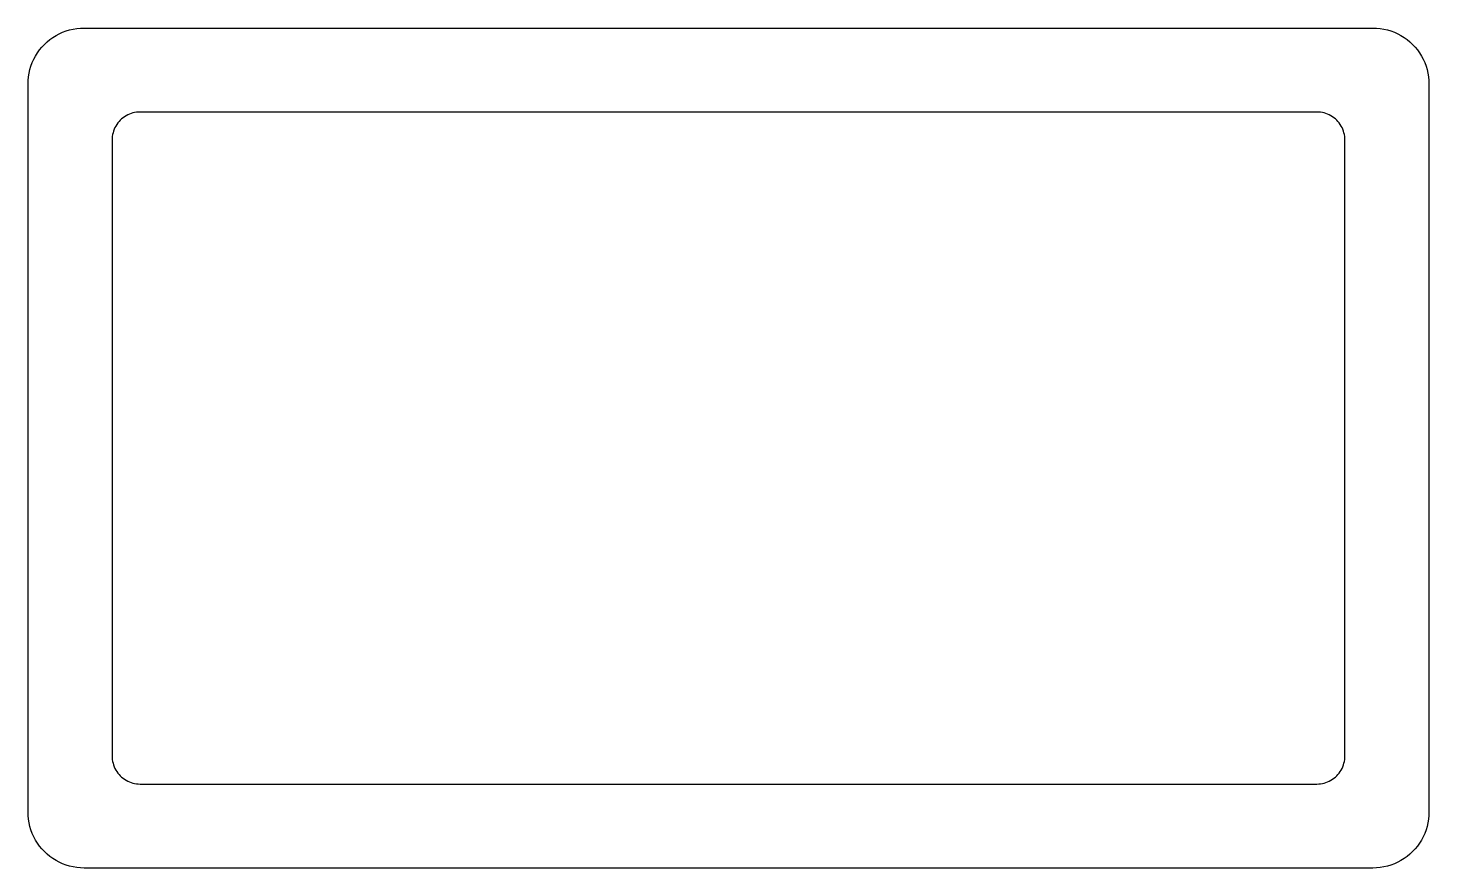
# Model space of a CAD drawing. Header units: millimetres. Extents: x -12.5 to 12.5, y -7.5 to 7.5.
import ezdxf

# ---------------------------------------------------------------- set-up
doc = ezdxf.new("R2010")
doc.units = ezdxf.units.MM

msp = doc.modelspace()

# ---------------------------------------------------------------- linework, layer by layer
for points in [[(-11.5, -7.5), (-11.5654, -7.4979), (-11.6305, -7.4914), (-11.6951, -7.4808), (-11.7588, -7.4659), (-11.8214, -7.4469), (-11.8827, -7.4239), (-11.9423, -7.3969), (-12, -7.366), (-12.0556, -7.3315), (-12.1088, -7.2934), (-12.1593, -7.2518), (-12.2071, -7.2071), (-12.2518, -7.1593), (-12.2934, -7.1088), (-12.3315, -7.0556), (-12.366, -7), (-12.3969, -6.9423), (-12.4239, -6.8827), (-12.4469, -6.8214), (-12.4659, -6.7588), (-12.4808, -6.6951), (-12.4914, -6.6305), (-12.4979, -6.5654), (-12.5, -6.5), (-12.5, 6.5), (-12.4979, 6.5654), (-12.4914, 6.6305), (-12.4808, 6.6951), (-12.4659, 6.7588), (-12.4469, 6.8214), (-12.4239, 6.8827), (-12.3969, 6.9423), (-12.366, 7), (-12.3315, 7.0556), (-12.2934, 7.1088), (-12.2518, 7.1593), (-12.2071, 7.2071), (-12.1593, 7.2518), (-12.1088, 7.2934), (-12.0556, 7.3315), (-12, 7.366), (-11.9423, 7.3969), (-11.8827, 7.4239), (-11.8214, 7.4469), (-11.7588, 7.4659), (-11.6951, 7.4808), (-11.6305, 7.4914), (-11.5654, 7.4979), (-11.5, 7.5), (11.5, 7.5), (11.5654, 7.4979), (11.6305, 7.4914), (11.6951, 7.4808), (11.7588, 7.4659), (11.8214, 7.4469), (11.8827, 7.4239), (11.9423, 7.3969), (12, 7.366), (12.0556, 7.3315), (12.1088, 7.2934), (12.1593, 7.2518), (12.2071, 7.2071), (12.2518, 7.1593), (12.2934, 7.1088), (12.3315, 7.0556), (12.366, 7), (12.3969, 6.9423), (12.4239, 6.8827), (12.4469, 6.8214), (12.4659, 6.7588), (12.4808, 6.6951), (12.4914, 6.6305), (12.4979, 6.5654), (12.5, 6.5), (12.5, -6.5), (12.4979, -6.5654), (12.4914, -6.6305), (12.4808, -6.6951), (12.4659, -6.7588), (12.4469, -6.8214), (12.4239, -6.8827), (12.3969, -6.9423), (12.366, -7), (12.3315, -7.0556), (12.2934, -7.1088), (12.2518, -7.1593), (12.2071, -7.2071), (12.1593, -7.2518), (12.1088, -7.2934), (12.0556, -7.3315), (12, -7.366), (11.9423, -7.3969), (11.8827, -7.4239), (11.8214, -7.4469), (11.7588, -7.4659), (11.6951, -7.4808), (11.6305, -7.4914), (11.5654, -7.4979), (11.5, -7.5)], [(10.5327, -5.9989), (10.5653, -5.9957), (10.5975, -5.9904), (10.6294, -5.983), (10.6607, -5.9735), (10.6913, -5.9619), (10.7211, -5.9484), (10.75, -5.933), (10.7778, -5.9157), (10.8044, -5.8967), (10.8297, -5.8759), (10.8536, -5.8536), (10.8759, -5.8297), (10.8967, -5.8044), (10.9157, -5.7778), (10.933, -5.75), (10.9484, -5.7211), (10.9619, -5.6913), (10.9735, -5.6607), (10.983, -5.6294), (10.9904, -5.5975), (10.9957, -5.5653), (10.9989, -5.5327), (11, -5.5), (11, 5.5), (10.9989, 5.5327), (10.9957, 5.5653), (10.9904, 5.5975), (10.983, 5.6294), (10.9735, 5.6607), (10.9619, 5.6913), (10.9484, 5.7211), (10.933, 5.75), (10.9157, 5.7778), (10.8967, 5.8044), (10.8759, 5.8297), (10.8536, 5.8536), (10.8297, 5.8759), (10.8044, 5.8967), (10.7778, 5.9157), (10.75, 5.933), (10.7211, 5.9484), (10.6913, 5.9619), (10.6607, 5.9735), (10.6294, 5.983), (10.5975, 5.9904), (10.5653, 5.9957), (10.5327, 5.9989), (10.5, 6), (-10.5, 6), (-10.5327, 5.9989), (-10.5653, 5.9957), (-10.5975, 5.9904), (-10.6294, 5.983), (-10.6607, 5.9735), (-10.6913, 5.9619), (-10.7211, 5.9484), (-10.75, 5.933), (-10.7778, 5.9157), (-10.8044, 5.8967), (-10.8297, 5.8759), (-10.8536, 5.8536), (-10.8759, 5.8297), (-10.8967, 5.8044), (-10.9157, 5.7778), (-10.933, 5.75), (-10.9484, 5.7211), (-10.9619, 5.6913), (-10.9735, 5.6607), (-10.983, 5.6294), (-10.9904, 5.5975), (-10.9957, 5.5653), (-10.9989, 5.5327), (-11, 5.5), (-11, -5.5), (-10.9989, -5.5327), (-10.9957, -5.5653), (-10.9904, -5.5975), (-10.983, -5.6294), (-10.9735, -5.6607), (-10.9619, -5.6913), (-10.9484, -5.7211), (-10.933, -5.75), (-10.9157, -5.7778), (-10.8967, -5.8044), (-10.8759, -5.8297), (-10.8536, -5.8536), (-10.8297, -5.8759), (-10.8044, -5.8967), (-10.7778, -5.9157), (-10.75, -5.933), (-10.7211, -5.9484), (-10.6913, -5.9619), (-10.6607, -5.9735), (-10.6294, -5.983), (-10.5975, -5.9904), (-10.5653, -5.9957), (-10.5327, -5.9989), (-10.5, -6), (10.5, -6)]]:
    msp.add_lwpolyline(points, close=True)

doc.saveas('drawing.dxf')
